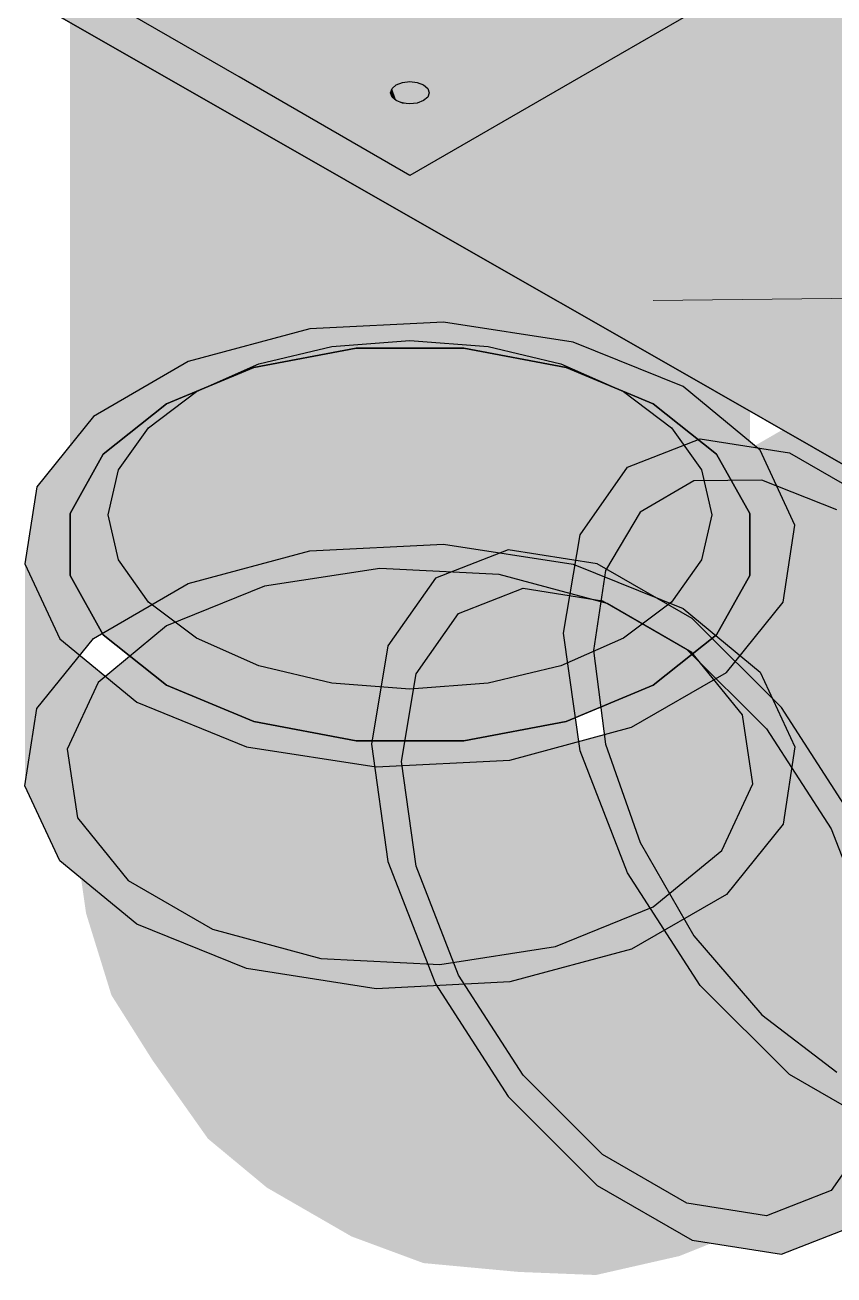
# Model space of a CAD drawing. Header units: metres. Extents: x 0 to 18.2, y -10 to 8.9.
# Drawn here: x 14.8791 to 15.0432, y 1.0059 to 1.2593 of the extents above; entities that cross this region are included whole.
import ezdxf

# ---------------------------------------------------------------- set-up
doc = ezdxf.new("R2010")
doc.units = ezdxf.units.M
doc.header["$LTSCALE"] = 0.25
doc.layers.add('ISO-ARISTAS', color=8, linetype='CONTINUOUS')
doc.layers.add('ISO-CONCRETO-SUP', color=254, linetype='CONTINUOUS', true_color=0xe8e8e8)
doc.layers.add('LLAMADAS', color=30, linetype='CONTINUOUS', lineweight=18)

msp = doc.modelspace()

# ---------------------------------------------------------------- linework, layer by layer
at = {"layer": 'ISO-ARISTAS', "color": 250}
for p, q in [((14.92254, 1.2488), (14.8879, 1.2688)), ((15.02646, 1.2688), (14.99182, 1.2488)), ((14.92254, 1.24025), (14.87924, 1.265)), ((14.87924, 1.265), (14.92254, 1.24025)), ((14.95718, 1.2288), (14.92254, 1.2488)), ((14.95356, 1.24647), (14.95441, 1.2472)), ((14.95441, 1.2472), (14.95568, 1.24769)), ((14.95568, 1.24769), (14.95718, 1.24786)), ((14.99182, 1.2488), (14.95718, 1.2288)), ((14.95718, 1.24786), (14.95868, 1.24769)), ((14.95868, 1.24769), (14.95995, 1.2472)), ((14.95995, 1.2472), (14.9608, 1.24647)), ((14.95326, 1.2456), (14.95356, 1.24647)), ((14.95356, 1.24473), (14.95326, 1.2456)), ((14.95441, 1.244), (14.95356, 1.24473)), ((14.9608, 1.24473), (14.95995, 1.244)), ((14.9608, 1.24647), (14.9611, 1.2456)), ((14.9611, 1.2456), (14.9608, 1.24473)), ((14.95568, 1.24351), (14.95441, 1.244)), ((14.95718, 1.24334), (14.95568, 1.24351)), ((14.95868, 1.24351), (14.95718, 1.24334)), ((14.95995, 1.244), (14.95868, 1.24351)), ((14.96584, 1.2155), (14.92254, 1.24025)), ((14.92254, 1.24025), (14.96584, 1.2155)), ((15.00914, 1.19075), (14.96584, 1.2155)), ((14.96584, 1.2155), (15.00914, 1.19075)), ((14.96401, 1.19908), (14.93689, 1.19771)), ((14.99031, 1.19501), (14.96401, 1.19908)), ((14.93689, 1.19771), (14.91222, 1.19107)), ((14.92656, 1.19062), (14.94133, 1.19415)), ((14.94133, 1.19415), (14.95718, 1.19536)), ((14.95718, 1.19536), (14.97303, 1.19415)), ((14.97303, 1.19415), (14.9878, 1.19062)), ((15.01261, 1.186), (14.99031, 1.19501)), ((14.94626, 1.19381), (14.92549, 1.18991)), ((14.92549, 1.18991), (14.94626, 1.19381)), ((14.9681, 1.19381), (14.94626, 1.19381)), ((14.94626, 1.19381), (14.9681, 1.19381)), ((14.98887, 1.18991), (14.9681, 1.19381)), ((14.9681, 1.19381), (14.98887, 1.18991)), ((14.91222, 1.19107), (14.89297, 1.17996)), ((14.92549, 1.18991), (14.90782, 1.1825)), ((14.90782, 1.1825), (14.92549, 1.18991)), ((14.91388, 1.185), (14.92656, 1.19062)), ((14.9878, 1.19062), (15.00048, 1.185)), ((15.00654, 1.1825), (14.98887, 1.18991)), ((14.98887, 1.18991), (15.00654, 1.1825)), ((15.05244, 1.166), (15.00914, 1.19075)), ((15.00914, 1.19075), (15.05244, 1.166)), ((14.90415, 1.17768), (14.91388, 1.185)), ((15.00048, 1.185), (15.01021, 1.17768)), ((15.02822, 1.17313), (15.01261, 1.186)), ((14.90782, 1.1825), (14.89498, 1.1723)), ((14.89498, 1.1723), (14.90782, 1.1825)), ((15.01938, 1.1723), (15.00654, 1.1825)), ((15.00654, 1.1825), (15.01938, 1.1723)), ((14.89297, 1.17996), (14.88147, 1.16571)), ((14.89803, 1.16915), (14.90415, 1.17768)), ((15.01021, 1.17768), (15.01633, 1.16915)), ((15.00132, 1.16965), (15.01607, 1.17543)), ((15.01607, 1.17543), (15.03416, 1.17258)), ((14.89498, 1.1723), (14.88823, 1.16031)), ((14.88823, 1.16031), (14.89498, 1.1723)), ((15.02613, 1.16031), (15.01938, 1.1723)), ((15.01938, 1.1723), (15.02613, 1.16031)), ((15.03527, 1.15794), (15.02822, 1.17313)), ((15.03416, 1.17258), (15.05341, 1.16147)), ((14.89594, 1.16), (14.89803, 1.16915)), ((14.9917, 1.15596), (15.00132, 1.16965)), ((15.01633, 1.16915), (15.01842, 1.16)), ((15.01477, 1.16687), (15.00385, 1.16056)), ((15.01477, 1.16687), (15.00385, 1.16056)), ((15.02853, 1.16702), (15.01477, 1.16687)), ((15.02853, 1.16702), (15.01477, 1.16687)), ((15.04378, 1.161), (15.02853, 1.16702)), ((15.04378, 1.161), (15.02853, 1.16702)), ((14.88147, 1.16571), (14.87909, 1.15006)), ((14.88823, 1.16031), (14.88823, 1.14769)), ((14.88823, 1.14769), (14.88823, 1.16031)), ((14.89803, 1.15085), (14.89594, 1.16)), ((15.00385, 1.16056), (14.99683, 1.14872)), ((15.00385, 1.16056), (14.99683, 1.14872)), ((15.01842, 1.16), (15.01633, 1.15085)), ((15.02613, 1.14769), (15.02613, 1.16031)), ((15.02613, 1.16031), (15.02613, 1.14769)), ((14.98836, 1.136), (14.9917, 1.15596)), ((15.03289, 1.14229), (15.03527, 1.15794)), ((14.93689, 1.15271), (14.96401, 1.15408)), ((14.96401, 1.15408), (14.99031, 1.15001)), ((14.90415, 1.14232), (14.89803, 1.15085)), ((14.91222, 1.14607), (14.93689, 1.15271)), ((14.9771, 1.15293), (14.96235, 1.14715)), ((14.99519, 1.15008), (14.9771, 1.15293)), ((15.01633, 1.15085), (15.01021, 1.14232)), ((14.87909, 1.15006), (14.88614, 1.13487)), ((14.9511, 1.14915), (14.92768, 1.14553)), ((14.97525, 1.14793), (14.9511, 1.14915)), ((14.99031, 1.15001), (15.01261, 1.141)), ((14.99683, 1.14872), (14.99442, 1.1325)), ((14.99683, 1.14872), (14.99442, 1.1325)), ((15.01444, 1.13897), (14.99519, 1.15008)), ((14.88823, 1.14769), (14.89498, 1.1357)), ((14.89498, 1.1357), (14.88823, 1.14769)), ((14.89297, 1.13496), (14.91222, 1.14607)), ((14.96235, 1.14715), (14.95273, 1.13346)), ((14.99722, 1.14202), (14.97525, 1.14793)), ((15.01938, 1.1357), (15.02613, 1.14769)), ((15.02613, 1.14769), (15.01938, 1.1357)), ((14.92768, 1.14553), (14.90782, 1.1375)), ((14.967, 1.13997), (14.98013, 1.14511)), ((14.98013, 1.14511), (14.99624, 1.14258)), ((14.91388, 1.135), (14.90415, 1.14232)), ((14.99624, 1.14258), (15.01338, 1.13269)), ((15.01437, 1.13212), (14.99722, 1.14202)), ((15.01021, 1.14232), (15.00048, 1.135)), ((15.01261, 1.141), (15.02822, 1.12813)), ((15.02139, 1.12804), (15.03289, 1.14229)), ((14.95842, 1.12778), (14.967, 1.13997)), ((15.03252, 1.12093), (15.01444, 1.13897)), ((14.90782, 1.1375), (14.89391, 1.12603)), ((14.89498, 1.1357), (14.90782, 1.1255)), ((14.90782, 1.1255), (14.89498, 1.1357)), ((14.9917, 1.11218), (14.98836, 1.136)), ((15.00654, 1.1255), (15.01938, 1.1357)), ((15.01938, 1.1357), (15.00654, 1.1255)), ((14.88147, 1.12071), (14.89297, 1.13496)), ((14.88614, 1.13487), (14.90175, 1.122)), ((14.92656, 1.12938), (14.91388, 1.135)), ((14.95273, 1.13346), (14.94939, 1.1135)), ((15.00048, 1.135), (14.9878, 1.12938)), ((14.99442, 1.1325), (14.99683, 1.11349)), ((14.99442, 1.1325), (14.99683, 1.11349)), ((15.01338, 1.13269), (15.02949, 1.11661)), ((15.02461, 1.11943), (15.01437, 1.13212)), ((14.94133, 1.12585), (14.92656, 1.12938)), ((14.9878, 1.12938), (14.97303, 1.12585)), ((15.00214, 1.11693), (15.02139, 1.12804)), ((15.02822, 1.12813), (15.03527, 1.11294)), ((14.89391, 1.12603), (14.88763, 1.11251)), ((14.90782, 1.1255), (14.92549, 1.11809)), ((14.92549, 1.11809), (14.90782, 1.1255)), ((14.95718, 1.12464), (14.94133, 1.12585)), ((14.95545, 1.11), (14.95842, 1.12778)), ((14.97303, 1.12585), (14.95718, 1.12464)), ((14.98887, 1.11809), (15.00654, 1.1255)), ((15.00654, 1.1255), (14.98887, 1.11809)), ((14.87909, 1.10506), (14.88147, 1.12071)), ((14.90175, 1.122), (14.92405, 1.11299)), ((15.04727, 1.09812), (15.03252, 1.12093)), ((14.92549, 1.11809), (14.94626, 1.11419)), ((14.94626, 1.11419), (14.92549, 1.11809)), ((14.9681, 1.11419), (14.98887, 1.11809)), ((14.98887, 1.11809), (14.9681, 1.11419)), ((15.02672, 1.10549), (15.02461, 1.11943)), ((14.97747, 1.11029), (15.00214, 1.11693)), ((15.02949, 1.11661), (15.04263, 1.09631)), ((14.92405, 1.11299), (14.95035, 1.10892)), ((14.94626, 1.11419), (14.9681, 1.11419)), ((14.9681, 1.11419), (14.94626, 1.11419)), ((14.94939, 1.1135), (14.95273, 1.08968)), ((14.99683, 1.11349), (15.00385, 1.09355)), ((14.99683, 1.11349), (15.00385, 1.09355)), ((15.03527, 1.11294), (15.03289, 1.09729)), ((14.88763, 1.11251), (14.88975, 1.09857)), ((14.95035, 1.10892), (14.97747, 1.11029)), ((15.00132, 1.08738), (14.9917, 1.11218)), ((14.95842, 1.08879), (14.95545, 1.11)), ((15.02045, 1.09197), (15.02672, 1.10549)), ((14.88614, 1.08987), (14.87909, 1.10506)), ((14.88975, 1.09857), (14.89999, 1.08588)), ((15.03289, 1.09729), (15.02139, 1.08304)), ((15.04263, 1.09631), (15.0512, 1.07421)), ((15.00385, 1.09355), (15.01477, 1.07464)), ((15.00385, 1.09355), (15.01477, 1.07464)), ((15.00654, 1.0805), (15.02045, 1.09197)), ((14.90175, 1.077), (14.88614, 1.08987)), ((14.95273, 1.08968), (14.96235, 1.06488)), ((14.967, 1.06669), (14.95842, 1.08879)), ((14.89999, 1.08588), (14.91714, 1.07598)), ((15.01607, 1.06457), (15.00132, 1.08738)), ((15.02139, 1.08304), (15.00214, 1.07193)), ((14.98668, 1.07247), (15.00654, 1.0805)), ((14.92405, 1.06799), (14.90175, 1.077)), ((14.91714, 1.07598), (14.93911, 1.07007)), ((14.96326, 1.06885), (14.98668, 1.07247)), ((15.01477, 1.07464), (15.02853, 1.0586)), ((15.01477, 1.07464), (15.02853, 1.0586)), ((14.93911, 1.07007), (14.96326, 1.06885)), ((15.00214, 1.07193), (14.97747, 1.06529)), ((14.95035, 1.06392), (14.92405, 1.06799)), ((14.97747, 1.06529), (14.95035, 1.06392)), ((14.96235, 1.06488), (14.9771, 1.04207)), ((14.98013, 1.04639), (14.967, 1.06669)), ((15.03416, 1.04653), (15.01607, 1.06457)), ((15.02853, 1.0586), (15.04378, 1.047)), ((15.02853, 1.0586), (15.04378, 1.047)), ((14.99624, 1.03031), (14.98013, 1.04639)), ((15.05341, 1.03542), (15.03416, 1.04653)), ((14.9771, 1.04207), (14.99519, 1.02403)), ((15.0512, 1.03522), (15.04263, 1.02303)), ((15.01338, 1.02042), (14.99624, 1.03031)), ((14.99519, 1.02403), (15.01444, 1.01292)), ((15.04263, 1.02303), (15.02949, 1.01789)), ((15.02949, 1.01789), (15.01338, 1.02042)), ((15.03252, 1.01007), (15.04727, 1.01585)), ((15.01444, 1.01292), (15.03252, 1.01007))]:
    msp.add_line(p, q, dxfattribs=at)
at = {"layer": 'ISO-CONCRETO-SUP', "true_color": 0x88a2bb}
for points in [[(14.92549, 1.33591), (14.90782, 1.3285), (14.92549, 1.26291), (14.90782, 1.2555)], [(14.98887, 1.26409), (15.00654, 1.2715), (14.98887, 1.19109), (15.00654, 1.1985)], [(14.92549, 1.26291), (14.90782, 1.2555), (14.92549, 1.18991), (14.90782, 1.1825)], [(14.98887, 1.19109), (15.00654, 1.1985), (14.98887, 1.11809), (15.00654, 1.1255)]]:
    msp.add_solid(points, dxfattribs=at)
at = {"layer": 'ISO-CONCRETO-SUP', "true_color": 0x95b1cc}
for points in [[(15.00654, 1.3285), (14.98887, 1.33591), (15.00654, 1.2555), (14.98887, 1.26291)], [(14.90782, 1.2715), (14.92549, 1.26409), (14.90782, 1.1985), (14.92549, 1.19109)], [(15.00654, 1.2555), (14.98887, 1.26291), (15.00654, 1.1825), (14.98887, 1.18991)], [(14.90782, 1.1985), (14.92549, 1.19109), (14.90782, 1.1255), (14.92549, 1.11809)]]:
    msp.add_solid(points, dxfattribs=at)
at = {"layer": 'ISO-CONCRETO-SUP', "true_color": 0x7c93a9}
for points in [[(14.90782, 1.3285), (14.89498, 1.3183), (14.90782, 1.2555), (14.89498, 1.2453)], [(15.00654, 1.2715), (15.01938, 1.2817), (15.00654, 1.1985), (15.01938, 1.2087)], [(14.90782, 1.2555), (14.89498, 1.2453), (14.90782, 1.1825), (14.89498, 1.1723)], [(15.00654, 1.1985), (15.01938, 1.2087), (15.00654, 1.1255), (15.01938, 1.1357)]]:
    msp.add_solid(points, dxfattribs=at)
at = {"layer": 'ISO-CONCRETO-SUP', "true_color": 0x8da7c1}
for points in [[(15.01938, 1.3183), (15.00654, 1.3285), (15.01938, 1.2453), (15.00654, 1.2555)], [(14.89498, 1.2817), (14.90782, 1.2715), (14.89498, 1.2087), (14.90782, 1.1985)], [(15.01938, 1.2453), (15.00654, 1.2555), (15.01938, 1.1723), (15.00654, 1.1825)], [(14.89498, 1.2087), (14.90782, 1.1985), (14.89498, 1.1357), (14.90782, 1.1255)]]:
    msp.add_solid(points, dxfattribs=at)
at = {"layer": 'ISO-CONCRETO-SUP', "true_color": 0x6d8195}
for points in [[(14.89498, 1.3183), (14.88823, 1.30631), (14.89498, 1.2453), (14.88823, 1.23331)], [(15.01938, 1.2817), (15.02613, 1.29369), (15.01938, 1.2087), (15.02613, 1.22069)], [(14.89498, 1.2453), (14.88823, 1.23331), (14.89498, 1.1723), (14.88823, 1.16031)], [(15.01938, 1.2087), (15.02613, 1.22069), (15.01938, 1.1357), (15.02613, 1.14769)]]:
    msp.add_solid(points, dxfattribs=at)
at = {"layer": 'ISO-CONCRETO-SUP', "true_color": 0x8199b0}
for points in [[(15.02613, 1.30631), (15.01938, 1.3183), (15.02613, 1.23331), (15.01938, 1.2453)], [(14.88823, 1.29369), (14.89498, 1.2817), (14.88823, 1.22069), (14.89498, 1.2087)], [(15.02613, 1.23331), (15.01938, 1.2453), (15.02613, 1.16031), (15.01938, 1.1723)], [(14.88823, 1.22069), (14.89498, 1.2087), (14.88823, 1.14769), (14.89498, 1.1357)]]:
    msp.add_solid(points, dxfattribs=at)
at = {"layer": 'ISO-CONCRETO-SUP', "true_color": 0x76797e}
for points in [[(14.89803, 1.31795), (14.89594, 1.3088), (14.89803, 1.26835), (14.89594, 1.2592)], [(15.01633, 1.29965), (15.01842, 1.3088), (15.01633, 1.25005), (15.01842, 1.2592)], [(14.89803, 1.26835), (14.89594, 1.2592), (14.89803, 1.21875), (14.89594, 1.2096)], [(15.01633, 1.25005), (15.01842, 1.2592), (15.01633, 1.20045), (15.01842, 1.2096)], [(14.89803, 1.21875), (14.89594, 1.2096), (14.89803, 1.16915), (14.89594, 1.16)], [(15.01633, 1.20045), (15.01842, 1.2096), (15.01633, 1.15085), (15.01842, 1.16)]]:
    msp.add_solid(points, dxfattribs=at)
at = {"layer": 'ISO-CONCRETO-SUP', "true_color": 0x898d92}
for points in [[(15.01842, 1.3088), (15.01633, 1.31795), (15.01842, 1.2592), (15.01633, 1.26835)], [(14.89594, 1.3088), (14.89803, 1.29965), (14.89594, 1.2592), (14.89803, 1.25005)], [(15.01842, 1.2592), (15.01633, 1.26835), (15.01842, 1.2096), (15.01633, 1.21875)], [(14.89594, 1.2592), (14.89803, 1.25005), (14.89594, 1.2096), (14.89803, 1.20045)], [(15.01842, 1.2096), (15.01633, 1.21875), (15.01842, 1.16), (15.01633, 1.16915)], [(14.89594, 1.2096), (14.89803, 1.20045), (14.89594, 1.16), (14.89803, 1.15085)]]:
    msp.add_solid(points, dxfattribs=at)
at = {"layer": 'ISO-CONCRETO-SUP', "true_color": 0xa5aab0}
for points in [[(14.87924, 1.265), (14.92254, 1.24025), (14.87924, 1.315), (14.92254, 1.29025)], [(14.96584, 1.2655), (15.00914, 1.24075), (14.96584, 1.3155), (15.00914, 1.29075)], [(14.92254, 1.24025), (14.96584, 1.2155), (14.92254, 1.29025), (14.96584, 1.2655)], [(15.00914, 1.24075), (15.05244, 1.216), (15.00914, 1.29075), (15.05244, 1.266)], [(14.96584, 1.2155), (15.00914, 1.19075), (14.96584, 1.2655), (15.00914, 1.24075)], [(15.00914, 1.19075), (15.05244, 1.166), (15.00914, 1.24075), (15.05244, 1.216)]]:
    msp.add_solid(points, dxfattribs=at)
at = {"layer": 'ISO-CONCRETO-SUP', "true_color": 0x73889d}
for points in [[(14.88823, 1.30631), (14.88823, 1.29369), (14.88823, 1.23331), (14.88823, 1.22069)], [(15.02613, 1.29369), (15.02613, 1.30631), (15.02613, 1.22069), (15.02613, 1.23331)], [(14.88823, 1.23331), (14.88823, 1.22069), (14.88823, 1.16031), (14.88823, 1.14769)], [(15.02613, 1.22069), (15.02613, 1.23331), (15.02613, 1.14769), (15.02613, 1.16031)]]:
    msp.add_solid(points, dxfattribs=at)
at = {"layer": 'ISO-CONCRETO-SUP', "true_color": 0x969aa0}
for points in [[(14.89803, 1.29965), (14.90415, 1.29112), (14.89803, 1.25005), (14.90415, 1.24152)], [(15.01633, 1.26835), (15.01021, 1.27688), (15.01633, 1.21875), (15.01021, 1.22728)], [(14.89803, 1.25005), (14.90415, 1.24152), (14.89803, 1.20045), (14.90415, 1.19192)], [(15.01633, 1.21875), (15.01021, 1.22728), (15.01633, 1.16915), (15.01021, 1.17768)], [(14.89803, 1.20045), (14.90415, 1.19192), (14.89803, 1.15085), (14.90415, 1.14232)]]:
    msp.add_solid(points, dxfattribs=at)
at = {"layer": 'ISO-CONCRETO-SUP', "true_color": 0x7f8388}
for points in [[(15.01021, 1.29112), (15.01633, 1.29965), (15.01021, 1.24152), (15.01633, 1.25005)], [(14.90415, 1.27688), (14.89803, 1.26835), (14.90415, 1.22728), (14.89803, 1.21875)], [(15.01021, 1.24152), (15.01633, 1.25005), (15.01021, 1.19192), (15.01633, 1.20045)], [(14.90415, 1.22728), (14.89803, 1.21875), (14.90415, 1.17768), (14.89803, 1.16915)], [(15.01021, 1.19192), (15.01633, 1.20045), (15.01021, 1.14232), (15.01633, 1.15085)]]:
    msp.add_solid(points, dxfattribs=at)
at = {"layer": 'ISO-CONCRETO-SUP', "true_color": 0xa3a8af}
for points in [[(14.94133, 1.29335), (14.92656, 1.28982), (14.94133, 1.24375), (14.92656, 1.24022)], [(14.97303, 1.27465), (14.9878, 1.27818), (14.97303, 1.22505), (14.9878, 1.22858)], [(14.94133, 1.24375), (14.92656, 1.24022), (14.94133, 1.19415), (14.92656, 1.19062)], [(14.97303, 1.22505), (14.9878, 1.22858), (14.97303, 1.17545), (14.9878, 1.17898)], [(14.97303, 1.17545), (14.9878, 1.17898), (14.97303, 1.12585), (14.9878, 1.12938)]]:
    msp.add_solid(points, dxfattribs=at)
at = {"layer": 'ISO-CONCRETO-SUP', "true_color": 0xaaafb6}
for points in [[(14.95718, 1.29456), (14.94133, 1.29335), (14.95718, 1.24496), (14.94133, 1.24375)], [(14.95718, 1.27344), (14.97303, 1.27465), (14.95718, 1.22384), (14.97303, 1.22505)], [(14.95718, 1.24496), (14.94133, 1.24375), (14.95718, 1.19536), (14.94133, 1.19415)], [(14.95718, 1.22384), (14.97303, 1.22505), (14.95718, 1.17424), (14.97303, 1.17545)], [(14.95718, 1.17424), (14.97303, 1.17545), (14.95718, 1.12464), (14.97303, 1.12585)]]:
    msp.add_solid(points, dxfattribs=at)
at = {"layer": 'ISO-CONCRETO-SUP', "true_color": 0xadb3b9}
for points in [[(14.97303, 1.29335), (14.95718, 1.29456), (14.97303, 1.24375), (14.95718, 1.24496)], [(14.94133, 1.27465), (14.95718, 1.27344), (14.94133, 1.22505), (14.95718, 1.22384)], [(14.97303, 1.24375), (14.95718, 1.24496), (14.97303, 1.19415), (14.95718, 1.19536)], [(14.94133, 1.22505), (14.95718, 1.22384), (14.94133, 1.17545), (14.95718, 1.17424)], [(14.94133, 1.17545), (14.95718, 1.17424), (14.94133, 1.12585), (14.95718, 1.12464)]]:
    msp.add_solid(points, dxfattribs=at)
at = {"layer": 'ISO-CONCRETO-SUP', "true_color": 0xadb2b9}
for points in [[(14.9878, 1.28982), (14.97303, 1.29335), (14.9878, 1.24022), (14.97303, 1.24375)], [(14.92656, 1.27818), (14.94133, 1.27465), (14.92656, 1.22858), (14.94133, 1.22505)], [(14.9878, 1.24022), (14.97303, 1.24375), (14.9878, 1.19062), (14.97303, 1.19415)], [(14.92656, 1.22858), (14.94133, 1.22505), (14.92656, 1.17898), (14.94133, 1.17545)], [(14.92656, 1.17898), (14.94133, 1.17545), (14.92656, 1.12938), (14.94133, 1.12585)]]:
    msp.add_solid(points, dxfattribs=at)
at = {"layer": 'ISO-CONCRETO-SUP', "true_color": 0xa1a5ac}
for points in [[(14.90415, 1.29112), (14.91388, 1.2838), (14.90415, 1.24152), (14.91388, 1.2342)], [(15.01021, 1.27688), (15.00048, 1.2842), (15.01021, 1.22728), (15.00048, 1.2346)], [(14.90415, 1.24152), (14.91388, 1.2342), (14.90415, 1.19192), (14.91388, 1.1846)], [(15.01021, 1.22728), (15.00048, 1.2346), (15.01021, 1.17768), (15.00048, 1.185)], [(14.90415, 1.19192), (14.91388, 1.1846), (14.90415, 1.14232), (14.91388, 1.135)]]:
    msp.add_solid(points, dxfattribs=at)
at = {"layer": 'ISO-CONCRETO-SUP', "true_color": 0x8d9297}
for points in [[(15.00048, 1.2838), (15.01021, 1.29112), (15.00048, 1.2342), (15.01021, 1.24152)], [(14.91388, 1.2842), (14.90415, 1.27688), (14.91388, 1.2346), (14.90415, 1.22728)], [(15.00048, 1.2342), (15.01021, 1.24152), (15.00048, 1.1846), (15.01021, 1.19192)], [(14.91388, 1.2346), (14.90415, 1.22728), (14.91388, 1.185), (14.90415, 1.17768)], [(15.00048, 1.1846), (15.01021, 1.19192), (15.00048, 1.135), (15.01021, 1.14232)]]:
    msp.add_solid(points, dxfattribs=at)
at = {"layer": 'ISO-CONCRETO-SUP', "true_color": 0xb7bcc3}
for points in [[(14.92254, 1.2888), (14.95718, 1.2688), (14.8879, 1.2688), (14.92254, 1.2488)], [(14.99182, 1.2888), (15.02646, 1.2688), (14.95718, 1.2688), (14.99182, 1.2488)], [(14.91821, 1.2875), (14.96151, 1.26275), (14.87924, 1.265), (14.92254, 1.24025)], [(15.00048, 1.28525), (15.04378, 1.2605), (14.96151, 1.26275), (15.00481, 1.238)], [(14.95718, 1.2688), (14.99182, 1.2488), (14.92254, 1.2488), (14.95718, 1.2288)], [(14.96151, 1.26275), (15.00481, 1.238), (14.92254, 1.24025), (14.96584, 1.2155)], [(15.04378, 1.2605), (15.08708, 1.23575), (15.00481, 1.238), (15.04811, 1.21325)], [(15.00481, 1.238), (15.04811, 1.21325), (14.96584, 1.2155), (15.00914, 1.19075)], [(15.04811, 1.21325), (15.09141, 1.1885), (15.00914, 1.19075), (15.05244, 1.166)]]:
    msp.add_solid(points, dxfattribs=at)
at = {"layer": 'ISO-CONCRETO-SUP', "true_color": 0x9a9ea4}
for points in [[(14.92656, 1.28982), (14.91388, 1.2842), (14.92656, 1.24022), (14.91388, 1.2346)], [(14.9878, 1.27818), (15.00048, 1.2838), (14.9878, 1.22858), (15.00048, 1.2342)], [(14.92656, 1.24022), (14.91388, 1.2346), (14.92656, 1.19062), (14.91388, 1.185)], [(14.9878, 1.22858), (15.00048, 1.2342), (14.9878, 1.17898), (15.00048, 1.1846)], [(14.9878, 1.17898), (15.00048, 1.1846), (14.9878, 1.12938), (15.00048, 1.135)]]:
    msp.add_solid(points, dxfattribs=at)
at = {"layer": 'ISO-CONCRETO-SUP', "true_color": 0xa8adb4}
for points in [[(15.00048, 1.2842), (14.9878, 1.28982), (15.00048, 1.2346), (14.9878, 1.24022)], [(14.91388, 1.2838), (14.92656, 1.27818), (14.91388, 1.2342), (14.92656, 1.22858)], [(15.00048, 1.2346), (14.9878, 1.24022), (15.00048, 1.185), (14.9878, 1.19062)], [(14.91388, 1.2342), (14.92656, 1.22858), (14.91388, 1.1846), (14.92656, 1.17898)], [(14.91388, 1.1846), (14.92656, 1.17898), (14.91388, 1.135), (14.92656, 1.12938)]]:
    msp.add_solid(points, dxfattribs=at)
at = {"layer": 'ISO-CONCRETO-SUP', "true_color": 0x92aec8}
for points in [[(14.94626, 1.26681), (14.92549, 1.26291), (14.94626, 1.19381), (14.92549, 1.18991)], [(14.9681, 1.26019), (14.98887, 1.26409), (14.9681, 1.18719), (14.98887, 1.19109)], [(14.9681, 1.18719), (14.98887, 1.19109), (14.9681, 1.11419), (14.98887, 1.11809)]]:
    msp.add_solid(points, dxfattribs=at)
at = {"layer": 'ISO-CONCRETO-SUP', "true_color": 0x98b5d0}
for points in [[(14.9681, 1.26681), (14.94626, 1.26681), (14.9681, 1.19381), (14.94626, 1.19381)], [(14.94626, 1.26019), (14.9681, 1.26019), (14.94626, 1.18719), (14.9681, 1.18719)], [(14.94626, 1.18719), (14.9681, 1.18719), (14.94626, 1.11419), (14.9681, 1.11419)]]:
    msp.add_solid(points, dxfattribs=at)
at = {"layer": 'ISO-CONCRETO-SUP', "true_color": 0x99b6d1}
for points in [[(14.98887, 1.26291), (14.9681, 1.26681), (14.98887, 1.18991), (14.9681, 1.19381)], [(14.92549, 1.26409), (14.94626, 1.26019), (14.92549, 1.19109), (14.94626, 1.18719)], [(14.92549, 1.19109), (14.94626, 1.18719), (14.92549, 1.11809), (14.94626, 1.11419)]]:
    msp.add_solid(points, dxfattribs=at)
at = {"layer": 'ISO-CONCRETO-SUP', "true_color": 0x6b6d73}
for points in [[(14.95441, 1.244), (14.95356, 1.24647), (14.95441, 1.2472)], [(14.95441, 1.244), (14.95568, 1.24769), (14.95718, 1.24786)], [(14.95441, 1.244), (14.95718, 1.24786), (14.95868, 1.24769)], [(14.95441, 1.244), (14.95441, 1.2472), (14.95568, 1.24769)], [(14.95441, 1.244), (14.95868, 1.24769), (14.95995, 1.2472)], [(14.95441, 1.244), (14.95995, 1.2472), (14.9608, 1.24647)], [(14.95441, 1.244), (14.95326, 1.2456), (14.95356, 1.24647)], [(14.95441, 1.244), (14.95356, 1.24473), (14.95326, 1.2456)], [(14.95441, 1.244), (14.9608, 1.24647), (14.9611, 1.2456)], [(14.95441, 1.244), (14.9611, 1.2456), (14.9608, 1.24473)], [(14.95441, 1.244), (14.9608, 1.24473), (14.95995, 1.244)], [(14.95441, 1.244), (14.95995, 1.244), (14.95868, 1.24351)], [(14.95441, 1.244), (14.95868, 1.24351), (14.95718, 1.24334)], [(14.95441, 1.244), (14.95718, 1.24334), (14.95568, 1.24351)]]:
    msp.add_solid(points, dxfattribs=at)
at = {"layer": 'ISO-CONCRETO-SUP', "true_color": 0x7e96ac}
msp.add_solid([(15.01477, 1.16687), (15.00385, 1.16056), (15.09466, 1.21299), (15.08374, 1.20669)], dxfattribs=at)
at = {"layer": 'ISO-CONCRETO-SUP', "true_color": 0x8faac4}
msp.add_solid([(15.02853, 1.16702), (15.01477, 1.16687), (15.10842, 1.21314), (15.09466, 1.21299)], dxfattribs=at)
at = {"layer": 'ISO-CONCRETO-SUP', "true_color": 0x9cbad6}
msp.add_solid([(15.04378, 1.161), (15.02853, 1.16702), (15.12367, 1.20713), (15.10842, 1.21314)], dxfattribs=at)
at = {"layer": 'ISO-CONCRETO-SUP', "true_color": 0x687c8e}
msp.add_solid([(15.00385, 1.16056), (14.99683, 1.14872), (15.08374, 1.20669), (15.07673, 1.19484)], dxfattribs=at)
at = {"layer": 'ISO-CONCRETO-SUP', "true_color": 0x32549f}
for points in [[(14.96401, 1.19908), (14.93689, 1.19771), (14.96401, 1.15408), (14.93689, 1.15271)], [(14.95035, 1.10892), (14.97747, 1.11029), (14.95035, 1.06392), (14.97747, 1.06529)]]:
    msp.add_solid(points, dxfattribs=at)
at = {"layer": 'ISO-CONCRETO-SUP', "true_color": 0x3355a2}
for points in [[(14.99031, 1.19501), (14.96401, 1.19908), (14.99031, 1.15001), (14.96401, 1.15408)], [(15.02762, 1.11596), (15.01376, 1.13282), (15.02854, 1.11617), (15.01357, 1.13277)], [(15.03654, 1.09419), (15.02762, 1.11596), (15.03952, 1.09487), (15.02854, 1.11617)], [(14.92405, 1.11299), (14.95035, 1.10892), (14.92405, 1.06799), (14.95035, 1.06392)], [(15.0452, 1.07143), (15.03952, 1.09487), (15.0512, 1.07421), (15.04263, 1.09631)], [(14.94584, 1.08295), (14.95151, 1.05952), (14.95842, 1.08879), (14.967, 1.06669)], [(14.93663, 1.05613), (14.94554, 1.03436), (14.95151, 1.05952), (14.9625, 1.03821)], [(14.94554, 1.03436), (14.95941, 1.01751), (14.9625, 1.03821), (14.97746, 1.02161)]]:
    msp.add_solid(points, dxfattribs=at)
at = {"layer": 'ISO-CONCRETO-SUP', "true_color": 0x2f4f97}
for points in [[(14.93689, 1.19771), (14.91222, 1.19107), (14.93689, 1.15271), (14.91222, 1.14607)], [(14.97747, 1.11029), (15.00214, 1.11693), (14.97747, 1.06529), (15.00214, 1.07193)]]:
    msp.add_solid(points, dxfattribs=at)
at = {"layer": 'ISO-CONCRETO-SUP', "true_color": 0x31539e}
for points in [[(15.01261, 1.186), (14.99031, 1.19501), (15.01261, 1.141), (14.99031, 1.15001)], [(14.90175, 1.122), (14.92405, 1.11299), (14.90175, 1.077), (14.92405, 1.06799)]]:
    msp.add_solid(points, dxfattribs=at)
at = {"layer": 'ISO-CONCRETO-SUP', "true_color": 0x7990a6}
msp.add_solid([(14.99683, 1.14872), (14.99442, 1.1325), (15.07673, 1.19484), (15.07431, 1.17863)], dxfattribs=at)
at = {"layer": 'ISO-CONCRETO-SUP', "true_color": 0xa1c0dd}
for points in [[(14.95718, 1.154), (14.94626, 1.19381), (14.92549, 1.18991)], [(14.95718, 1.154), (14.9681, 1.19381), (14.94626, 1.19381)], [(14.95718, 1.154), (14.98887, 1.18991), (14.9681, 1.19381)], [(14.95718, 1.154), (14.92549, 1.18991), (14.90782, 1.1825)], [(14.95718, 1.154), (15.00654, 1.1825), (14.98887, 1.18991)], [(14.95718, 1.154), (14.90782, 1.1825), (14.89498, 1.1723)], [(14.95718, 1.154), (15.01938, 1.1723), (15.00654, 1.1825)], [(14.95718, 1.154), (14.89498, 1.1723), (14.88823, 1.16031)], [(14.95718, 1.154), (15.02613, 1.16031), (15.01938, 1.1723)], [(14.95718, 1.154), (14.88823, 1.16031), (14.88823, 1.14769)], [(14.95718, 1.154), (15.02613, 1.14769), (15.02613, 1.16031)], [(14.95718, 1.154), (14.88823, 1.14769), (14.89498, 1.1357)], [(14.95718, 1.154), (14.89498, 1.1357), (14.90782, 1.1255)], [(14.95718, 1.154), (14.90782, 1.1255), (14.92549, 1.11809)], [(14.95718, 1.154), (14.92549, 1.11809), (14.94626, 1.11419)], [(14.95718, 1.154), (14.94626, 1.11419), (14.9681, 1.11419)], [(14.95718, 1.154), (15.01938, 1.1357), (15.02613, 1.14769)], [(14.95718, 1.154), (15.00654, 1.1255), (15.01938, 1.1357)], [(14.95718, 1.154), (14.98887, 1.11809), (15.00654, 1.1255)], [(14.95718, 1.154), (14.9681, 1.11419), (14.98887, 1.11809)]]:
    msp.add_solid(points, dxfattribs=at)
at = {"layer": 'ISO-CONCRETO-SUP', "true_color": 0x2b488a}
for points in [[(14.91222, 1.19107), (14.89297, 1.17996), (14.91222, 1.14607), (14.89297, 1.13496)], [(14.9771, 1.15293), (14.96235, 1.14715), (15.01607, 1.17543), (15.00132, 1.16965)], [(15.00214, 1.11693), (15.02139, 1.12804), (15.00214, 1.07193), (15.02139, 1.08304)], [(14.91584, 1.11158), (14.90478, 1.09092), (14.92177, 1.10666), (14.91281, 1.08427)], [(15.01457, 1.05458), (15.02563, 1.07523), (15.02049, 1.04966), (15.02946, 1.07206)], [(15.03252, 1.01007), (15.04727, 1.01585), (15.0715, 1.03257), (15.08624, 1.03835)]]:
    msp.add_solid(points, dxfattribs=at)
at = {"layer": 'ISO-CONCRETO-SUP', "true_color": 0x2e4e94}
for points in [[(15.02822, 1.17313), (15.01261, 1.186), (15.02822, 1.12813), (15.01261, 1.141)], [(14.88614, 1.13487), (14.90175, 1.122), (14.88614, 1.08987), (14.90175, 1.077)]]:
    msp.add_solid(points, dxfattribs=at)
at = {"layer": 'ISO-CONCRETO-SUP', "true_color": 0x263f79}
for points in [[(14.89297, 1.17996), (14.88147, 1.16571), (14.89297, 1.13496), (14.88147, 1.12071)], [(15.02139, 1.12804), (15.03289, 1.14229), (15.02139, 1.08304), (15.03289, 1.09729)], [(15.02672, 1.10549), (15.02461, 1.11943), (15.02703, 1.10208), (15.02471, 1.11839)], [(14.88763, 1.11251), (14.88975, 1.09857), (14.88916, 1.09552), (14.89148, 1.07921)]]:
    msp.add_solid(points, dxfattribs=at)
at = {"layer": 'ISO-CONCRETO-SUP', "true_color": 0x8ba5be}
msp.add_solid([(14.99442, 1.1325), (14.99683, 1.11349), (15.07431, 1.17863), (15.07673, 1.15962)], dxfattribs=at)
at = {"layer": 'ISO-CONCRETO-SUP', "true_color": 0x31529d}
for points in [[(14.99519, 1.15008), (14.9771, 1.15293), (15.03416, 1.17258), (15.01607, 1.17543)], [(14.97525, 1.14793), (14.9511, 1.14915), (14.97534, 1.14689), (14.9514, 1.14575)], [(15.03943, 1.07012), (15.03654, 1.09419), (15.0452, 1.07143), (15.03952, 1.09487)], [(14.93374, 1.0802), (14.93663, 1.05613), (14.94584, 1.08295), (14.95151, 1.05952)], [(14.93911, 1.07007), (14.96326, 1.06885), (14.94085, 1.05071), (14.96479, 1.05185)], [(15.01444, 1.01292), (15.03252, 1.01007), (15.05341, 1.03542), (15.0715, 1.03257)]]:
    msp.add_solid(points, dxfattribs=at)
at = {"layer": 'ISO-CONCRETO-SUP', "true_color": 0x3559aa}
for points in [[(15.01444, 1.13897), (14.99519, 1.15008), (15.05341, 1.16147), (15.03416, 1.17258)], [(14.99519, 1.02403), (15.01444, 1.01292), (15.03416, 1.04653), (15.05341, 1.03542)]]:
    msp.add_solid(points, dxfattribs=at)
at = {"layer": 'ISO-CONCRETO-SUP', "true_color": 0x2a4686}
for points in [[(15.03527, 1.15794), (15.02822, 1.17313), (15.03527, 1.11294), (15.02822, 1.12813)], [(14.87909, 1.15006), (14.88614, 1.13487), (14.87909, 1.10506), (14.88614, 1.08987)], [(15.01435, 1.13233), (14.9972, 1.14223), (15.01429, 1.13251), (14.99715, 1.14241)], [(14.93668, 1.12562), (14.92177, 1.10666), (14.94134, 1.1239), (14.92899, 1.10399)], [(14.90184, 1.06527), (14.91899, 1.05537), (14.90732, 1.04758), (14.92446, 1.03768)], [(15.00558, 1.0307), (15.02049, 1.04966), (15.01536, 1.02708), (15.02771, 1.04699)]]:
    msp.add_solid(points, dxfattribs=at)
at = {"layer": 'ISO-CONCRETO-SUP', "true_color": 0x22396e}
for points in [[(14.96235, 1.14715), (14.95273, 1.13346), (15.00132, 1.16965), (14.9917, 1.15596)], [(14.88147, 1.16571), (14.87909, 1.15006), (14.88147, 1.12071), (14.87909, 1.10506)], [(15.03289, 1.14229), (15.03527, 1.15794), (15.03289, 1.09729), (15.03527, 1.11294)], [(14.97742, 1.1445), (14.95816, 1.13797), (14.97826, 1.14446), (14.96091, 1.13786)], [(14.97826, 1.14446), (14.96091, 1.13786), (14.97918, 1.14467), (14.96389, 1.13853)], [(14.99693, 1.14265), (14.97668, 1.14477), (14.99678, 1.14271), (14.97742, 1.1445)], [(15.0142, 1.13265), (14.99706, 1.14255), (15.01408, 1.13275), (14.99693, 1.14265)], [(14.96389, 1.13853), (14.95243, 1.125), (14.967, 1.13997), (14.95842, 1.12778)], [(15.02703, 1.10208), (15.02471, 1.11839), (15.02793, 1.09916), (15.02498, 1.11749)], [(14.88916, 1.09552), (14.89148, 1.07921), (14.89368, 1.08093), (14.89663, 1.0626)], [(15.02714, 1.01585), (15.03861, 1.02939), (15.04263, 1.02303), (15.0512, 1.03522)], [(14.91621, 1.0335), (14.93336, 1.02361), (14.92818, 1.02357), (14.94533, 1.01368)], [(14.99491, 1.00586), (15.01226, 1.01247), (15.01186, 1.00971), (15.02714, 1.01585)], [(14.94533, 1.01368), (14.96558, 1.01156), (14.95991, 1.00828), (14.97928, 1.00648)], [(14.97928, 1.00648), (14.99853, 1.01302), (14.99491, 1.00586), (15.01226, 1.01247)]]:
    msp.add_solid(points, dxfattribs=at)
at = {"layer": 'ISO-CONCRETO-SUP', "true_color": 0x91adc7}
for points in [[(15.04378, 1.104), (15.01477, 1.16687), (15.00385, 1.16056)], [(15.04378, 1.104), (15.02853, 1.16702), (15.01477, 1.16687)], [(15.04378, 1.104), (15.04378, 1.161), (15.02853, 1.16702)], [(15.04378, 1.104), (15.00385, 1.16056), (14.99683, 1.14872)], [(15.04378, 1.104), (14.99683, 1.14872), (14.99442, 1.1325)], [(15.04378, 1.104), (14.99442, 1.1325), (14.99683, 1.11349)], [(15.04378, 1.104), (14.99683, 1.11349), (15.00385, 1.09355)], [(15.04378, 1.104), (15.00385, 1.09355), (15.01477, 1.07464)], [(15.04378, 1.104), (15.01477, 1.07464), (15.02853, 1.0586)], [(15.04378, 1.104), (15.02853, 1.0586), (15.04378, 1.047)]]:
    msp.add_solid(points, dxfattribs=at)
at = {"layer": 'ISO-CONCRETO-SUP', "true_color": 0x375cb0}
for points in [[(15.03252, 1.12093), (15.01444, 1.13897), (15.0715, 1.14343), (15.05341, 1.16147)], [(14.9771, 1.04207), (14.99519, 1.02403), (15.01607, 1.06457), (15.03416, 1.04653)]]:
    msp.add_solid(points, dxfattribs=at)
at = {"layer": 'ISO-CONCRETO-SUP', "true_color": 0x99b7d2}
msp.add_solid([(14.99683, 1.11349), (15.00385, 1.09355), (15.07673, 1.15962), (15.08374, 1.13968)], dxfattribs=at)
at = {"layer": 'ISO-CONCRETO-SUP', "true_color": 0x28427f}
msp.add_solid([(14.95273, 1.13346), (14.94939, 1.1135), (14.9917, 1.15596), (14.98836, 1.136)], dxfattribs=at)
at = {"layer": 'ISO-CONCRETO-SUP', "true_color": 0x305099}
for points in [[(14.9511, 1.14915), (14.92768, 1.14553), (14.9514, 1.14575), (14.92827, 1.13894)], [(14.99643, 1.14267), (14.97918, 1.14467), (14.99624, 1.14258), (14.98013, 1.14511)], [(15.03379, 1.0943), (15.02678, 1.116), (15.03654, 1.09419), (15.02762, 1.11596)], [(14.96326, 1.06885), (14.98668, 1.07247), (14.96479, 1.05185), (14.98792, 1.05865)], [(14.92291, 1.05668), (14.92992, 1.03498), (14.93663, 1.05613), (14.94554, 1.03436)], [(14.99461, 1.01171), (15.01186, 1.00971), (15.01338, 1.02042), (15.02949, 1.01789)]]:
    msp.add_solid(points, dxfattribs=at)
at = {"layer": 'ISO-CONCRETO-SUP', "true_color": 0x2e4d92}
for points in [[(14.9514, 1.14575), (14.92827, 1.13894), (14.95231, 1.14282), (14.93002, 1.13329)], [(14.97534, 1.14689), (14.9514, 1.14575), (14.97562, 1.14599), (14.95231, 1.14282)], [(14.96479, 1.05185), (14.98792, 1.05865), (14.96931, 1.03727), (14.99159, 1.0468)], [(14.94085, 1.05071), (14.96479, 1.05185), (14.94599, 1.0341), (14.96931, 1.03727)]]:
    msp.add_solid(points, dxfattribs=at)
at = {"layer": 'ISO-CONCRETO-SUP', "true_color": 0x2a4787}
for points in [[(14.97562, 1.14599), (14.95231, 1.14282), (14.97607, 1.14528), (14.95378, 1.1405)], [(14.97918, 1.14467), (14.96389, 1.13853), (14.98013, 1.14511), (14.967, 1.13997)], [(14.91144, 1.11855), (14.89882, 1.10036), (14.91584, 1.11158), (14.90478, 1.09092)], [(15.01017, 1.06155), (15.02279, 1.07973), (15.01457, 1.05458), (15.02563, 1.07523)], [(14.94599, 1.0341), (14.96931, 1.03727), (14.95434, 1.02088), (14.97664, 1.02566)], [(15.01186, 1.00971), (15.02714, 1.01585), (15.02949, 1.01789), (15.04263, 1.02303)]]:
    msp.add_solid(points, dxfattribs=at)
at = {"layer": 'ISO-CONCRETO-SUP', "true_color": 0x30519b}
for points in [[(14.99722, 1.14202), (14.97525, 1.14793), (14.9972, 1.14223), (14.97534, 1.14689)], [(14.91714, 1.07598), (14.93911, 1.07007), (14.91899, 1.05537), (14.94085, 1.05071)]]:
    msp.add_solid(points, dxfattribs=at)
at = {"layer": 'ISO-CONCRETO-SUP', "true_color": 0x2d4b8e}
for points in [[(14.9972, 1.14223), (14.97534, 1.14689), (14.99715, 1.14241), (14.97562, 1.14599)], [(15.01393, 1.13281), (14.99678, 1.14271), (15.01376, 1.13282), (14.99662, 1.14271)], [(15.03138, 1.09519), (15.02604, 1.11627), (15.03379, 1.0943), (15.02678, 1.116)], [(14.91088, 1.06113), (14.91622, 1.04006), (14.92291, 1.05668), (14.92992, 1.03498)], [(14.91899, 1.05537), (14.94085, 1.05071), (14.92446, 1.03768), (14.94599, 1.0341)], [(14.94277, 1.01817), (14.95991, 1.00828), (14.95941, 1.01751), (14.97655, 1.00761)]]:
    msp.add_solid(points, dxfattribs=at)
at = {"layer": 'ISO-CONCRETO-SUP', "true_color": 0x284481}
for points in [[(14.99715, 1.14241), (14.97562, 1.14599), (14.99706, 1.14255), (14.97607, 1.14528)], [(15.01408, 1.13275), (14.99693, 1.14265), (15.01393, 1.13281), (14.99678, 1.14271)], [(14.94666, 1.12369), (14.93722, 1.10366), (14.95243, 1.125), (14.94616, 1.10569)], [(14.89882, 1.10036), (14.89368, 1.08093), (14.90478, 1.09092), (14.90101, 1.06932)], [(15.02279, 1.07973), (15.02793, 1.09916), (15.02563, 1.07523), (15.0294, 1.09683)], [(15.02651, 1.02664), (15.03595, 1.04666), (15.03861, 1.02939), (15.04488, 1.04869)], [(14.92446, 1.03768), (14.94599, 1.0341), (14.93336, 1.02361), (14.95434, 1.02088)], [(14.92818, 1.02357), (14.94533, 1.01368), (14.94277, 1.01817), (14.95991, 1.00828)]]:
    msp.add_solid(points, dxfattribs=at)
at = {"layer": 'ISO-CONCRETO-SUP', "true_color": 0x2d4b90}
for points in [[(14.92768, 1.14553), (14.90782, 1.1375), (14.92827, 1.13894), (14.90873, 1.1273)], [(14.98668, 1.07247), (15.00654, 1.0805), (14.98792, 1.05865), (15.00746, 1.0703)]]:
    msp.add_solid(points, dxfattribs=at)
at = {"layer": 'ISO-CONCRETO-SUP', "true_color": 0x27417c}
for points in [[(14.97607, 1.14528), (14.95378, 1.1405), (14.97668, 1.14477), (14.95575, 1.13886)], [(14.95575, 1.13886), (14.93668, 1.12562), (14.95816, 1.13797), (14.94134, 1.1239)], [(14.98651, 1.01747), (15.00558, 1.0307), (14.99853, 1.01302), (15.01536, 1.02708)], [(14.95434, 1.02088), (14.97664, 1.02566), (14.96558, 1.01156), (14.98651, 1.01747)]]:
    msp.add_solid(points, dxfattribs=at)
at = {"layer": 'ISO-CONCRETO-SUP', "true_color": 0x233b71}
for points in [[(14.97668, 1.14477), (14.95575, 1.13886), (14.97742, 1.1445), (14.95816, 1.13797)], [(14.96558, 1.01156), (14.98651, 1.01747), (14.97928, 1.00648), (14.99853, 1.01302)]]:
    msp.add_solid(points, dxfattribs=at)
at = {"layer": 'ISO-CONCRETO-SUP', "true_color": 0x243c73}
for points in [[(14.99706, 1.14255), (14.97607, 1.14528), (14.99693, 1.14265), (14.97668, 1.14477)], [(14.89391, 1.12603), (14.88763, 1.11251), (14.89515, 1.11222), (14.88916, 1.09552)], [(15.02045, 1.09197), (15.02672, 1.10549), (15.02104, 1.08538), (15.02703, 1.10208)], [(14.93336, 1.02361), (14.95434, 1.02088), (14.94533, 1.01368), (14.96558, 1.01156)]]:
    msp.add_solid(points, dxfattribs=at)
at = {"layer": 'ISO-CONCRETO-SUP', "true_color": 0x294583}
for points in [[(14.99678, 1.14271), (14.97742, 1.1445), (14.99662, 1.14271), (14.97826, 1.14446)], [(14.94134, 1.1239), (14.92899, 1.10399), (14.94666, 1.12369), (14.93722, 1.10366)], [(15.0294, 1.09683), (15.02543, 1.11678), (15.03138, 1.09519), (15.02604, 1.11627)], [(14.90101, 1.06932), (14.90498, 1.04938), (14.91088, 1.06113), (14.91622, 1.04006)], [(15.01536, 1.02708), (15.02771, 1.04699), (15.02651, 1.02664), (15.03595, 1.04666)], [(14.95991, 1.00828), (14.97928, 1.00648), (14.97655, 1.00761), (14.99491, 1.00586)]]:
    msp.add_solid(points, dxfattribs=at)
at = {"layer": 'ISO-CONCRETO-SUP', "true_color": 0x2d4b8f}
for points in [[(14.99662, 1.14271), (14.97826, 1.14446), (14.99643, 1.14267), (14.97918, 1.14467)], [(14.92899, 1.10399), (14.92258, 1.08065), (14.93722, 1.10366), (14.93374, 1.0802)], [(15.02946, 1.07206), (15.03138, 1.09519), (15.03411, 1.07033), (15.03379, 1.0943)], [(14.91281, 1.08427), (14.91088, 1.06113), (14.92258, 1.08065), (14.92291, 1.05668)], [(15.02771, 1.04699), (15.03411, 1.07033), (15.03595, 1.04666), (15.03943, 1.07012)], [(14.97655, 1.00761), (14.99491, 1.00586), (14.99461, 1.01171), (15.01186, 1.00971)]]:
    msp.add_solid(points, dxfattribs=at)
at = {"layer": 'ISO-CONCRETO-SUP', "true_color": 0x375bae}
for points in [[(15.04727, 1.09812), (15.03252, 1.12093), (15.08624, 1.12062), (15.0715, 1.14343)], [(14.96235, 1.06488), (14.9771, 1.04207), (15.00132, 1.08738), (15.01607, 1.06457)]]:
    msp.add_solid(points, dxfattribs=at)
at = {"layer": 'ISO-CONCRETO-SUP', "true_color": 0x2c498b}
for points in [[(14.95231, 1.14282), (14.93002, 1.13329), (14.95378, 1.1405), (14.93286, 1.1288)], [(14.93002, 1.13329), (14.91144, 1.11855), (14.93286, 1.1288), (14.91584, 1.11158)], [(14.99159, 1.0468), (15.01017, 1.06155), (14.99756, 1.03736), (15.01457, 1.05458)], [(14.96931, 1.03727), (14.99159, 1.0468), (14.97664, 1.02566), (14.99756, 1.03736)]]:
    msp.add_solid(points, dxfattribs=at)
at = {"layer": 'ISO-CONCRETO-SUP', "true_color": 0x3457a6}
for points in [[(15.01357, 1.13277), (14.99643, 1.14267), (15.01338, 1.13269), (14.99624, 1.14258)], [(14.97746, 1.02161), (14.99461, 1.01171), (14.99624, 1.03031), (15.01338, 1.02042)]]:
    msp.add_solid(points, dxfattribs=at)
at = {"layer": 'ISO-CONCRETO-SUP', "true_color": 0x31519b}
for points in [[(15.01376, 1.13282), (14.99662, 1.14271), (15.01357, 1.13277), (14.99643, 1.14267)], [(14.95941, 1.01751), (14.97655, 1.00761), (14.97746, 1.02161), (14.99461, 1.01171)]]:
    msp.add_solid(points, dxfattribs=at)
at = {"layer": 'ISO-CONCRETO-SUP', "true_color": 0x253f78}
for points in [[(15.01429, 1.13251), (14.99715, 1.14241), (15.0142, 1.13265), (14.99706, 1.14255)], [(15.02793, 1.09916), (15.02498, 1.11749), (15.0294, 1.09683), (15.02543, 1.11678)], [(14.89368, 1.08093), (14.89663, 1.0626), (14.90101, 1.06932), (14.90498, 1.04938)], [(14.90732, 1.04758), (14.92446, 1.03768), (14.91621, 1.0335), (14.93336, 1.02361)]]:
    msp.add_solid(points, dxfattribs=at)
at = {"layer": 'ISO-CONCRETO-SUP', "true_color": 0x2e4d93}
for points in [[(15.01437, 1.13212), (14.99722, 1.14202), (15.01435, 1.13233), (14.9972, 1.14223)], [(14.94616, 1.10569), (14.94584, 1.08295), (14.95545, 1.11), (14.95842, 1.08879)], [(14.89999, 1.08588), (14.91714, 1.07598), (14.90184, 1.06527), (14.91899, 1.05537)]]:
    msp.add_solid(points, dxfattribs=at)
at = {"layer": 'ISO-CONCRETO-SUP', "true_color": 0x2c4a8d}
for points in [[(14.92827, 1.13894), (14.90873, 1.1273), (14.93002, 1.13329), (14.91144, 1.11855)], [(14.98792, 1.05865), (15.00746, 1.0703), (14.99159, 1.0468), (15.01017, 1.06155)]]:
    msp.add_solid(points, dxfattribs=at)
at = {"layer": 'ISO-CONCRETO-SUP', "true_color": 0x294584}
for points in [[(14.95378, 1.1405), (14.93286, 1.1288), (14.95575, 1.13886), (14.93668, 1.12562)], [(14.97664, 1.02566), (14.99756, 1.03736), (14.98651, 1.01747), (15.00558, 1.0307)]]:
    msp.add_solid(points, dxfattribs=at)
at = {"layer": 'ISO-CONCRETO-SUP', "true_color": 0x233a6f}
for points in [[(14.96091, 1.13786), (14.94666, 1.12369), (14.96389, 1.13853), (14.95243, 1.125)], [(15.01226, 1.01247), (15.02651, 1.02664), (15.02714, 1.01585), (15.03861, 1.02939)]]:
    msp.add_solid(points, dxfattribs=at)
at = {"layer": 'ISO-CONCRETO-SUP', "true_color": 0xa3c2df}
msp.add_solid([(15.00385, 1.09355), (15.01477, 1.07464), (15.08374, 1.13968), (15.09466, 1.12076)], dxfattribs=at)
at = {"layer": 'ISO-CONCRETO-SUP', "true_color": 0x294483}
for points in [[(14.90782, 1.1375), (14.89391, 1.12603), (14.90873, 1.1273), (14.89515, 1.11222)], [(15.00654, 1.0805), (15.02045, 1.09197), (15.00746, 1.0703), (15.02104, 1.08538)]]:
    msp.add_solid(points, dxfattribs=at)
at = {"layer": 'ISO-CONCRETO-SUP', "true_color": 0x253e75}
for points in [[(14.95816, 1.13797), (14.94134, 1.1239), (14.96091, 1.13786), (14.94666, 1.12369)], [(14.99853, 1.01302), (15.01536, 1.02708), (15.01226, 1.01247), (15.02651, 1.02664)]]:
    msp.add_solid(points, dxfattribs=at)
at = {"layer": 'ISO-CONCRETO-SUP', "true_color": 0x2e4d94}
msp.add_solid([(14.94939, 1.1135), (14.95273, 1.08968), (14.98836, 1.136), (14.9917, 1.11218)], dxfattribs=at)
at = {"layer": 'ISO-CONCRETO-SUP', "true_color": 0x365aac}
for points in [[(15.02854, 1.11617), (15.01357, 1.13277), (15.02949, 1.11661), (15.01338, 1.13269)], [(14.9625, 1.03821), (14.97746, 1.02161), (14.98013, 1.04639), (14.99624, 1.03031)]]:
    msp.add_solid(points, dxfattribs=at)
at = {"layer": 'ISO-CONCRETO-SUP', "true_color": 0x2f4f96}
for points in [[(15.02678, 1.116), (15.01393, 1.13281), (15.02762, 1.11596), (15.01376, 1.13282)], [(15.03411, 1.07033), (15.03379, 1.0943), (15.03943, 1.07012), (15.03654, 1.09419)], [(14.92258, 1.08065), (14.92291, 1.05668), (14.93374, 1.0802), (14.93663, 1.05613)], [(14.92992, 1.03498), (14.94277, 1.01817), (14.94554, 1.03436), (14.95941, 1.01751)]]:
    msp.add_solid(points, dxfattribs=at)
at = {"layer": 'ISO-CONCRETO-SUP', "true_color": 0x2b4889}
for points in [[(15.02604, 1.11627), (15.01408, 1.13275), (15.02678, 1.116), (15.01393, 1.13281)], [(14.91622, 1.04006), (14.92818, 1.02357), (14.92992, 1.03498), (14.94277, 1.01817)]]:
    msp.add_solid(points, dxfattribs=at)
at = {"layer": 'ISO-CONCRETO-SUP', "true_color": 0x27417b}
for points in [[(15.02543, 1.11678), (15.0142, 1.13265), (15.02604, 1.11627), (15.01408, 1.13275)], [(15.02471, 1.11839), (15.01435, 1.13233), (15.02498, 1.11749), (15.01429, 1.13251)], [(14.89148, 1.07921), (14.90184, 1.06527), (14.89663, 1.0626), (14.90732, 1.04758)], [(14.90498, 1.04938), (14.91621, 1.0335), (14.91622, 1.04006), (14.92818, 1.02357)]]:
    msp.add_solid(points, dxfattribs=at)
at = {"layer": 'ISO-CONCRETO-SUP', "true_color": 0x223a6e}
for points in [[(15.02498, 1.11749), (15.01429, 1.13251), (15.02543, 1.11678), (15.0142, 1.13265)], [(14.89663, 1.0626), (14.90732, 1.04758), (14.90498, 1.04938), (14.91621, 1.0335)]]:
    msp.add_solid(points, dxfattribs=at)
at = {"layer": 'ISO-CONCRETO-SUP', "true_color": 0x2a4788}
for points in [[(15.02461, 1.11943), (15.01437, 1.13212), (15.02471, 1.11839), (15.01435, 1.13233)], [(14.88975, 1.09857), (14.89999, 1.08588), (14.89148, 1.07921), (14.90184, 1.06527)]]:
    msp.add_solid(points, dxfattribs=at)
at = {"layer": 'ISO-CONCRETO-SUP', "true_color": 0x2b4888}
for points in [[(14.93286, 1.1288), (14.91584, 1.11158), (14.93668, 1.12562), (14.92177, 1.10666)], [(14.99756, 1.03736), (15.01457, 1.05458), (15.00558, 1.0307), (15.02049, 1.04966)]]:
    msp.add_solid(points, dxfattribs=at)
at = {"layer": 'ISO-CONCRETO-SUP', "true_color": 0x2a4685}
for points in [[(14.90873, 1.1273), (14.89515, 1.11222), (14.91144, 1.11855), (14.89882, 1.10036)], [(15.00746, 1.0703), (15.02104, 1.08538), (15.01017, 1.06155), (15.02279, 1.07973)]]:
    msp.add_solid(points, dxfattribs=at)
at = {"layer": 'ISO-CONCRETO-SUP', "true_color": 0x28437f}
for points in [[(14.95243, 1.125), (14.94616, 1.10569), (14.95842, 1.12778), (14.95545, 1.11)], [(15.03861, 1.02939), (15.04488, 1.04869), (15.0512, 1.03522), (15.05417, 1.053)]]:
    msp.add_solid(points, dxfattribs=at)
at = {"layer": 'ISO-CONCRETO-SUP', "true_color": 0xa7c7e4}
msp.add_solid([(15.01477, 1.07464), (15.02853, 1.0586), (15.09466, 1.12076), (15.10842, 1.10472)], dxfattribs=at)
at = {"layer": 'ISO-CONCRETO-SUP', "true_color": 0x365aab}
for points in [[(15.03952, 1.09487), (15.02854, 1.11617), (15.04263, 1.09631), (15.02949, 1.11661)], [(14.95151, 1.05952), (14.9625, 1.03821), (14.967, 1.06669), (14.98013, 1.04639)]]:
    msp.add_solid(points, dxfattribs=at)
at = {"layer": 'ISO-CONCRETO-SUP', "true_color": 0x26407a}
for points in [[(14.89515, 1.11222), (14.88916, 1.09552), (14.89882, 1.10036), (14.89368, 1.08093)], [(15.02104, 1.08538), (15.02703, 1.10208), (15.02279, 1.07973), (15.02793, 1.09916)]]:
    msp.add_solid(points, dxfattribs=at)
at = {"layer": 'ISO-CONCRETO-SUP', "true_color": 0x3356a4}
msp.add_solid([(14.95273, 1.08968), (14.96235, 1.06488), (14.9917, 1.11218), (15.00132, 1.08738)], dxfattribs=at)
at = {"layer": 'ISO-CONCRETO-SUP', "true_color": 0x2c4a8c}
for points in [[(14.92177, 1.10666), (14.91281, 1.08427), (14.92899, 1.10399), (14.92258, 1.08065)], [(15.02049, 1.04966), (15.02946, 1.07206), (15.02771, 1.04699), (15.03411, 1.07033)]]:
    msp.add_solid(points, dxfattribs=at)
at = {"layer": 'ISO-CONCRETO-SUP', "true_color": 0x2d4c91}
for points in [[(14.93722, 1.10366), (14.93374, 1.0802), (14.94616, 1.10569), (14.94584, 1.08295)], [(15.03595, 1.04666), (15.03943, 1.07012), (15.04488, 1.04869), (15.0452, 1.07143)]]:
    msp.add_solid(points, dxfattribs=at)
at = {"layer": 'ISO-CONCRETO-SUP', "true_color": 0xa5c4e1}
msp.add_solid([(15.02853, 1.0586), (15.04378, 1.047), (15.10842, 1.10472), (15.12367, 1.09313)], dxfattribs=at)
at = {"layer": 'ISO-CONCRETO-SUP', "true_color": 0x2b4788}
for points in [[(15.02563, 1.07523), (15.0294, 1.09683), (15.02946, 1.07206), (15.03138, 1.09519)], [(14.90478, 1.09092), (14.90101, 1.06932), (14.91281, 1.08427), (14.91088, 1.06113)]]:
    msp.add_solid(points, dxfattribs=at)
at = {"layer": 'LLAMADAS'}
msp.add_line((16.71, 1.22083), (15.00654, 1.2035), dxfattribs=at)
msp.add_solid([(15.00654, 1.2035), (15.01758, 1.19976), (15.0175, 1.20746)], dxfattribs=at)

doc.saveas('drawing.dxf')
